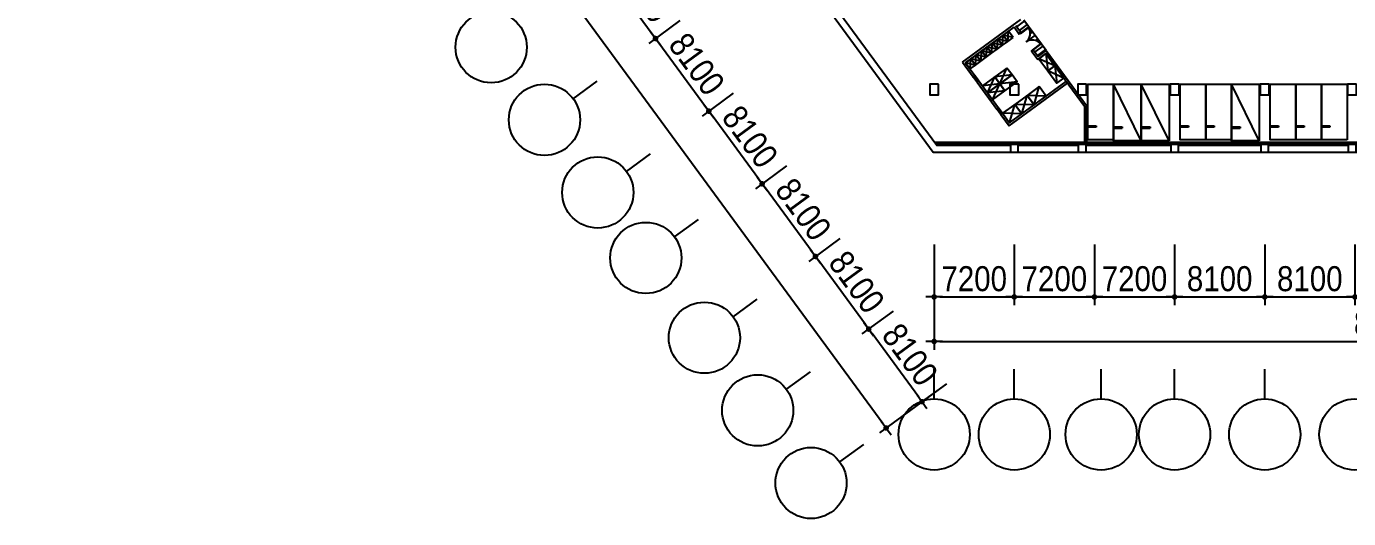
# Model space of a CAD drawing. Header units: millimetres. Extents: x 78082221 to 78451133, y -34402202 to -34172290.
# Drawn here: x 78091563 to 78210341, y -34395693 to -34351429 of the extents above; entities that cross this region are included whole.
import ezdxf

# ---------------------------------------------------------------- set-up
doc = ezdxf.new("R2010")
doc.units = ezdxf.units.MM
doc.header["$LTSCALE"] = 100
doc.header["$MEASUREMENT"] = 0
doc.header["$PDMODE"] = 1
doc.header["$PDSIZE"] = -3
doc.layers.get('0').update_dxf_attribs({"color": 2, "linetype": 'CONTINUOUS'})
doc.layers.get('Defpoints').update_dxf_attribs({"color": 142, "linetype": 'CONTINUOUS'})
doc.layers.add('E-PLAN', color=115, linetype='CONTINUOUS')
doc.layers.add('Z', color=115, linetype='CONTINUOUS')
doc.styles.add('c-b2$0$맑은고딕', font='', dxfattribs={"width": 0.8})
doc.styles.add('돋움', font='', dxfattribs={"width": 0.9})
doc.styles.get('c-b2$0$맑은고딕').set_extended_font_data('Malgun Gothic')
doc.styles.get('돋움').set_extended_font_data('Dotum')
doc.dimstyles.new('c-b2$0$std_style', dxfattribs={"dimscale": 500, "dimtxt": 3, "dimasz": 1, "dimexe": 1.5, "dimexo": 2, "dimgap": 1, "dimtad": 1, "dimtoh": 1, "dimdec": 0, "dimzin": 0, "dimdsep": 46, "dimtxsty": 'c-b2$0$맑은고딕', "dimblk": 'c-b2$0$01420DDOT01', "dimcen": 2.5, "dimdle": 8, "dimclrd": 256, "dimclre": 256, "dimclrt": 256, "dimadec": 0, "dimazin": 0, "dimtfac": 1, "dimtdec": 0, "dimtix": 1, "dimtmove": 2, "dimatfit": 3, "dimldrblk": 'c-b2$0$_ClosedBlank', "dimfxl": 1, "dimtolj": 1, "dimtzin": 0, "dimlwd": -1, "dimlwe": -1, "dimarcsym": 0})

# ---------------------------------------------------------------- blocks, each defined once
blk = doc.blocks.new('XR-B2$0$XR-B2$0$XR-지하3층$0$A$C5E3F3FAC')
at = {"layer": 'E-PLAN'}
for p, q in [((90, 950), (50, 950)), ((50, 950), (50, 0)), ((50, 0), (90, 0)), ((90, 0), (90, 950)), ((1910, 950), (1950, 950)), ((1910, 0), (1910, 950)), ((1950, 0), (1910, 0)), ((1950, 950), (1950, 0))]:
    blk.add_line(p, q, dxfattribs=at)
at = {"layer": 'E-PLAN', "elevation": 0}
for points in [[(0, 850), (0, 1050), (50, 1050), (50, 850)], [(2000, 850), (2000, 1050), (1950, 1050), (1950, 850)]]:
    blk.add_lwpolyline(points, close=True, dxfattribs=at)
at = {"layer": 'E-PLAN'}
for centre, start, end in [((-2, 999), 275.25016, 357.21379), ((2002, 999), 182.78621, 264.74984)]:
    blk.add_arc(centre, 1003, start, end, dxfattribs=at)
blk = doc.blocks.new('XR-B2$0$XR-지하3층$0$일반형 주차')
at = {"layer": 'E-PLAN'}
for p, q in [((750, 3865), (0, 3865)), ((0, 3735), (750, 3735)), ((750, 3735), (750, 3865))]:
    blk.add_line(p, q, dxfattribs=at)
blk.add_lwpolyline([(2300, 5000), (0, 5000), (0, 0), (2300, 0)], close=True, dxfattribs=at)
for centre in [(238, 3800), (563, 3800)]:
    blk.add_circle(centre, 17.5, dxfattribs=at)
blk = doc.blocks.new('XR-B2$0$XR-지하3층$0$확장형 주차')
at = {"layer": 'E-PLAN'}
for p, q in [((0, 3965), (800, 3965)), ((0, 3835), (800, 3835)), ((800, 3835), (800, 3965))]:
    blk.add_line(p, q, dxfattribs=at)
blk.add_lwpolyline([(2500, 5100), (0, 5100), (0, 0), (2500, 0)], close=True, dxfattribs=at)
blk.add_lwpolyline([(2500, 5100), (0, 0)], dxfattribs=at)
for centre in [(238, 3900), (613, 3900)]:
    blk.add_circle(centre, 17.5, dxfattribs=at)
blk = doc.blocks.new('c-b2$0$01420DDOT01')
blk.add_line((-1.5, 0), (1.5, 0))
at = {"const_width": 0.5}
blk.add_lwpolyline([(-0.25, 0, 1), (0.25, 0, 1)], format="xyb", close=True, dxfattribs=at)
blk = doc.blocks.new('*D81')
at = {"layer": 'Defpoints', "color": 0, "transparency": 16777216}
for p in [(78173110, -34370034), (78255910, -34370034), (78255910, -34379760)]:
    blk.add_point(p, dxfattribs=at)
at = {"layer": 'Z', "transparency": 16777216}
for p, q in [((78173110, -34371034), (78173110, -34380510)), ((78255910, -34371034), (78255910, -34380510)), ((78173610, -34379760), (78255410, -34379760))]:
    blk.add_line(p, q, dxfattribs=at)
at = {"layer": 'Z', "transparency": 16777216, "xscale": 500, "yscale": 500, "zscale": 500}
for p, rotation in [((78173110, -34379760), 180.0000004268868), ((78255910, -34379760), 4.268868231254896e-07)]:
    blk.add_blockref('c-b2$0$01420DDOT01', p, dxfattribs=dict(at, rotation=rotation))
at = {"layer": 'Z', "transparency": 16777216, "insert": (78214510, -34378134), "char_height": 2250, "attachment_point": 5, "rotation": 0, "style": '돋움'}
blk.add_mtext('\\A1;82800', dxfattribs=at)
blk = doc.blocks.new('c-b2$0$_ClosedBlank')
at = {"color": 0, "linetype": 'ByBlock', "lineweight": -2}
for p, q in [((-1, 0.17), (0, 0)), ((-1, 0.17), (-1, -0.17)), ((0, 0), (-1, -0.17))]:
    blk.add_line(p, q, dxfattribs=at)
blk = doc.blocks.new('*D82')
at = {"layer": 'Defpoints', "color": 0, "transparency": 16777216}
for p in [(78173110, -34370034), (78180310, -34370034), (78180310, -34375760)]:
    blk.add_point(p, dxfattribs=at)
at = {"layer": 'Z', "transparency": 16777216}
for p, q in [((78173110, -34371034), (78173110, -34376510)), ((78180310, -34371034), (78180310, -34376510)), ((78173610, -34375760), (78179810, -34375760))]:
    blk.add_line(p, q, dxfattribs=at)
at = {"layer": 'Z', "transparency": 16777216, "xscale": 500, "yscale": 500, "zscale": 500}
for p, rotation in [((78173110, -34375760), 180.0000004268746), ((78180310, -34375760), 4.268746039364422e-07)]:
    blk.add_blockref('c-b2$0$01420DDOT01', p, dxfattribs=dict(at, rotation=rotation))
at = {"layer": 'Z', "transparency": 16777216, "insert": (78176710, -34374134), "char_height": 2250, "attachment_point": 5, "rotation": 0, "style": '돋움'}
blk.add_mtext('\\A1;7200', dxfattribs=at)
blk = doc.blocks.new('*D83')
at = {"layer": 'Defpoints', "color": 0, "transparency": 16777216}
for p in [(78180310, -34370034), (78187510, -34370034), (78187510, -34375760)]:
    blk.add_point(p, dxfattribs=at)
at = {"layer": 'Z', "transparency": 16777216}
for p, q in [((78180310, -34371034), (78180310, -34376510)), ((78187510, -34371034), (78187510, -34376510)), ((78180810, -34375760), (78187010, -34375760))]:
    blk.add_line(p, q, dxfattribs=at)
at = {"layer": 'Z', "transparency": 16777216, "xscale": 500, "yscale": 500, "zscale": 500}
for p, rotation in [((78180310, -34375760), 180.0000004268868), ((78187510, -34375760), 4.268868231293309e-07)]:
    blk.add_blockref('c-b2$0$01420DDOT01', p, dxfattribs=dict(at, rotation=rotation))
at = {"layer": 'Z', "transparency": 16777216, "insert": (78183910, -34374134), "char_height": 2250, "attachment_point": 5, "rotation": 0, "style": '돋움'}
blk.add_mtext('\\A1;7200', dxfattribs=at)
blk = doc.blocks.new('*D84')
at = {"layer": 'Defpoints', "color": 0, "transparency": 16777216}
for p in [(78187510, -34370034), (78194710, -34370034), (78194710, -34375760)]:
    blk.add_point(p, dxfattribs=at)
at = {"layer": 'Z', "transparency": 16777216}
for p, q in [((78187510, -34371034), (78187510, -34376510)), ((78194710, -34371034), (78194710, -34376510)), ((78188010, -34375760), (78194210, -34375760))]:
    blk.add_line(p, q, dxfattribs=at)
at = {"layer": 'Z', "transparency": 16777216, "xscale": 500, "yscale": 500, "zscale": 500}
for p, rotation in [((78187510, -34375760), 180.0000004268868), ((78194710, -34375760), 4.268868231240299e-07)]:
    blk.add_blockref('c-b2$0$01420DDOT01', p, dxfattribs=dict(at, rotation=rotation))
at = {"layer": 'Z', "transparency": 16777216, "insert": (78191110, -34374134), "char_height": 2250, "attachment_point": 5, "rotation": 0, "style": '돋움'}
blk.add_mtext('\\A1;7200', dxfattribs=at)
blk = doc.blocks.new('*D85')
at = {"layer": 'Defpoints', "color": 0, "transparency": 16777216}
for p in [(78194710, -34370034), (78202810, -34370034), (78202810, -34375760)]:
    blk.add_point(p, dxfattribs=at)
at = {"layer": 'Z', "transparency": 16777216}
for p, q in [((78194710, -34371034), (78194710, -34376510)), ((78202810, -34371034), (78202810, -34376510)), ((78195210, -34375760), (78202310, -34375760))]:
    blk.add_line(p, q, dxfattribs=at)
at = {"layer": 'Z', "transparency": 16777216, "xscale": 500, "yscale": 500, "zscale": 500}
for p, rotation in [((78194710, -34375760), 180.0000004268868), ((78202810, -34375760), 4.268868231265823e-07)]:
    blk.add_blockref('c-b2$0$01420DDOT01', p, dxfattribs=dict(at, rotation=rotation))
at = {"layer": 'Z', "transparency": 16777216, "insert": (78198760, -34374134), "char_height": 2250, "attachment_point": 5, "rotation": 0, "style": '돋움'}
blk.add_mtext('\\A1;8100', dxfattribs=at)
blk = doc.blocks.new('*D86')
at = {"layer": 'Defpoints', "color": 0, "transparency": 16777216}
for p in [(78202810, -34370034), (78210910, -34370034), (78210910, -34375760)]:
    blk.add_point(p, dxfattribs=at)
at = {"layer": 'Z', "transparency": 16777216}
for p, q in [((78202810, -34371034), (78202810, -34376510)), ((78210910, -34371034), (78210910, -34376510)), ((78203310, -34375760), (78210410, -34375760))]:
    blk.add_line(p, q, dxfattribs=at)
at = {"layer": 'Z', "transparency": 16777216, "xscale": 500, "yscale": 500, "zscale": 500}
for p, rotation in [((78202810, -34375760), 180.0000004268868), ((78210910, -34375760), 4.268868231257969e-07)]:
    blk.add_blockref('c-b2$0$01420DDOT01', p, dxfattribs=dict(at, rotation=rotation))
at = {"layer": 'Z', "transparency": 16777216, "insert": (78206860, -34374134), "char_height": 2250, "attachment_point": 5, "rotation": 0, "style": '돋움'}
blk.add_mtext('\\A1;8100', dxfattribs=at)
blk = doc.blocks.new('*D87')
at = {"layer": 'Defpoints', "color": 0, "transparency": 16777216}
for p in [(78210910, -34370034), (78219010, -34370034), (78219010, -34375760)]:
    blk.add_point(p, dxfattribs=at)
at = {"layer": 'Z', "transparency": 16777216}
for p, q in [((78210910, -34371034), (78210910, -34376510)), ((78219010, -34371034), (78219010, -34376510)), ((78211410, -34375760), (78218510, -34375760))]:
    blk.add_line(p, q, dxfattribs=at)
at = {"layer": 'Z', "transparency": 16777216, "xscale": 500, "yscale": 500, "zscale": 500}
for p, rotation in [((78210910, -34375760), 180.0000004268868), ((78219010, -34375760), 4.268868231226557e-07)]:
    blk.add_blockref('c-b2$0$01420DDOT01', p, dxfattribs=dict(at, rotation=rotation))
at = {"layer": 'Z', "transparency": 16777216, "insert": (78214960, -34374134), "char_height": 2250, "attachment_point": 5, "rotation": 0, "style": '돋움'}
blk.add_mtext('\\A1;8100', dxfattribs=at)
blk = doc.blocks.new('*D93')
at = {"layer": 'Defpoints', "color": 0, "transparency": 16777216}
for p in [(78098400, -34278459), (78092168, -34283027), (78175028, -34382978)]:
    blk.add_point(p, dxfattribs=at)
at = {"layer": 'Z', "transparency": 16777216}
for p, q in [((78097593, -34279050), (78091563, -34283471)), ((78168501, -34387143), (78092464, -34283430)), ((78174221, -34383569), (78168192, -34387990))]:
    blk.add_line(p, q, dxfattribs=at)
for p, xscale, yscale, zscale, rotation in [((78092168, -34283027), 500, 500, 500, 126.2469342978897), ((78168796, -34387546), 499.9999999999999, 499.9999999999999, 499.9999999999999, 306.2469342978897)]:
    blk.add_blockref('c-b2$0$01420DDOT01', p, dxfattribs=dict(at, xscale=xscale, yscale=yscale, zscale=zscale, rotation=rotation))
at = {"layer": 'Z', "transparency": 16777216, "insert": (78131794, -34334325), "char_height": 2250, "attachment_point": 5, "rotation": 306.24693, "style": '돋움'}
blk.add_mtext('\\A1;129600', dxfattribs=at)
blk = doc.blocks.new('*D94')
at = {"layer": 'Defpoints', "color": 0, "transparency": 16777216}
for p in [(78170239, -34376445), (78167233, -34378649), (78175028, -34382978)]:
    blk.add_point(p, dxfattribs=at)
at = {"layer": 'Z', "transparency": 16777216}
for p, q in [((78169432, -34377037), (78166628, -34379092)), ((78171727, -34384778), (78167529, -34379052)), ((78174221, -34383569), (78171418, -34385625))]:
    blk.add_line(p, q, dxfattribs=at)
at = {"layer": 'Z', "transparency": 16777216, "xscale": 500, "yscale": 500, "zscale": 500}
for p, rotation in [((78167233, -34378649), 126.2469342978879), ((78172022, -34385181), 306.2469342978878)]:
    blk.add_blockref('c-b2$0$01420DDOT01', p, dxfattribs=dict(at, rotation=rotation))
at = {"layer": 'Z', "transparency": 16777216, "insert": (78170940, -34380953), "char_height": 2250, "attachment_point": 5, "rotation": 306.24693, "style": '돋움'}
blk.add_mtext('\\A1;8100', dxfattribs=at)
blk = doc.blocks.new('*D95')
at = {"layer": 'Defpoints', "color": 0, "transparency": 16777216}
for p in [(78165449, -34369913), (78162444, -34372116), (78170239, -34376445)]:
    blk.add_point(p, dxfattribs=at)
at = {"layer": 'Z', "transparency": 16777216}
for p, q in [((78164643, -34370504), (78161839, -34372560)), ((78166938, -34378246), (78162740, -34372520)), ((78169432, -34377037), (78166628, -34379092))]:
    blk.add_line(p, q, dxfattribs=at)
for p, xscale, yscale, zscale, rotation in [((78162444, -34372116), 500.0000000000001, 500.0000000000001, 500.0000000000001, 126.2469342978425), ((78167233, -34378649), 500, 500, 500, 306.2469342978425)]:
    blk.add_blockref('c-b2$0$01420DDOT01', p, dxfattribs=dict(at, xscale=xscale, yscale=yscale, zscale=zscale, rotation=rotation))
at = {"layer": 'Z', "transparency": 16777216, "insert": (78166150, -34374421), "char_height": 2250, "attachment_point": 5, "rotation": 306.24693, "style": '돋움'}
blk.add_mtext('\\A1;8100', dxfattribs=at)
blk = doc.blocks.new('*D96')
at = {"layer": 'Defpoints', "color": 0, "transparency": 16777216}
for p in [(78160660, -34363380), (78157655, -34365584), (78165449, -34369913)]:
    blk.add_point(p, dxfattribs=at)
at = {"layer": 'Z', "transparency": 16777216}
for p, q in [((78159854, -34363972), (78157050, -34366027)), ((78162148, -34371713), (78157950, -34365987)), ((78164643, -34370504), (78161839, -34372560))]:
    blk.add_line(p, q, dxfattribs=at)
at = {"layer": 'Z', "transparency": 16777216, "xscale": 500, "yscale": 500, "zscale": 500}
for p, rotation in [((78157655, -34365584), 126.2469342978651), ((78162444, -34372116), 306.2469342978652)]:
    blk.add_blockref('c-b2$0$01420DDOT01', p, dxfattribs=dict(at, rotation=rotation))
at = {"layer": 'Z', "transparency": 16777216, "insert": (78161361, -34367889), "char_height": 2250, "attachment_point": 5, "rotation": 306.24693, "style": '돋움'}
blk.add_mtext('\\A1;8100', dxfattribs=at)
blk = doc.blocks.new('*D97')
at = {"layer": 'Defpoints', "color": 0, "transparency": 16777216}
for p in [(78155871, -34356848), (78152865, -34359052), (78160660, -34363380)]:
    blk.add_point(p, dxfattribs=at)
at = {"layer": 'Z', "transparency": 16777216}
for p, q in [((78155064, -34357439), (78152261, -34359495)), ((78157359, -34365181), (78153161, -34359455)), ((78159854, -34363972), (78157050, -34366027))]:
    blk.add_line(p, q, dxfattribs=at)
at = {"layer": 'Z', "transparency": 16777216, "xscale": 500, "yscale": 500, "zscale": 500}
for p, rotation in [((78152865, -34359052), 126.2469342979003), ((78157655, -34365584), 306.2469342979003)]:
    blk.add_blockref('c-b2$0$01420DDOT01', p, dxfattribs=dict(at, rotation=rotation))
at = {"layer": 'Z', "transparency": 16777216, "insert": (78156572, -34361356), "char_height": 2250, "attachment_point": 5, "rotation": 306.24693, "style": '돋움'}
blk.add_mtext('\\A1;8100', dxfattribs=at)
blk = doc.blocks.new('*D98')
at = {"layer": 'Defpoints', "color": 0, "transparency": 16777216}
for p in [(78151082, -34350316), (78148076, -34352519), (78155871, -34356848)]:
    blk.add_point(p, dxfattribs=at)
at = {"layer": 'Z', "transparency": 16777216}
for p, q in [((78150275, -34350907), (78147471, -34352963)), ((78152570, -34358648), (78148372, -34352922)), ((78155064, -34357439), (78152261, -34359495))]:
    blk.add_line(p, q, dxfattribs=at)
for p, xscale, yscale, zscale, rotation in [((78148076, -34352519), 500, 500, 500, 126.2469342978489), ((78152865, -34359052), 500.0000000000001, 500.0000000000001, 500.0000000000001, 306.246934297849)]:
    blk.add_blockref('c-b2$0$01420DDOT01', p, dxfattribs=dict(at, xscale=xscale, yscale=yscale, zscale=zscale, rotation=rotation))
at = {"layer": 'Z', "transparency": 16777216, "insert": (78151782, -34354824), "char_height": 2250, "attachment_point": 5, "rotation": 306.24693, "style": '돋움'}
blk.add_mtext('\\A1;8100', dxfattribs=at)
blk = doc.blocks.new('*D99')
at = {"layer": 'Defpoints', "color": 0, "transparency": 16777216}
for p in [(78146292, -34343783), (78143287, -34345987), (78151082, -34350316)]:
    blk.add_point(p, dxfattribs=at)
at = {"layer": 'Z', "transparency": 16777216}
for p, q in [((78145486, -34344374), (78142682, -34346430)), ((78147780, -34352116), (78143582, -34346390)), ((78150275, -34350907), (78147471, -34352963))]:
    blk.add_line(p, q, dxfattribs=at)
for p, xscale, yscale, zscale, rotation in [((78143287, -34345987), 500.0000000000001, 500.0000000000001, 500.0000000000001, 126.2469342979028), ((78148076, -34352519), 500, 500, 500, 306.2469342979028)]:
    blk.add_blockref('c-b2$0$01420DDOT01', p, dxfattribs=dict(at, xscale=xscale, yscale=yscale, zscale=zscale, rotation=rotation))
at = {"layer": 'Z', "transparency": 16777216, "insert": (78146993, -34348291), "char_height": 2250, "attachment_point": 5, "rotation": 306.24693, "style": '돋움'}
blk.add_mtext('\\A1;8100', dxfattribs=at)

msp = doc.modelspace()

# ---------------------------------------------------------------- linework, layer by layer
at = {"layer": 'Z', "ltscale": 0.5}
for p, q in [((78175652, -34354658.3), (78180894.1, -34350815.1)), ((78175931.6, -34354701.4), (78180286.6, -34351508.5)), ((78180700.4, -34352073.1), (78180286.6, -34351508.5)), ((78180861.7, -34351954.8), (78180447.9, -34351390.3)), ((78180700.4, -34352073.1), (78180861.7, -34351954.8)), ((78181883, -34353686), (78182044.3, -34353567.8)), ((78181883, -34353686), (78182415.1, -34354411.9)), ((78182044.3, -34353567.8), (78182458.2, -34354132.3)), ((78182415.1, -34354411.9), (78183140.9, -34353879.7)), ((78182458.2, -34354132.3), (78183184, -34353600.2)), ((78183140.9, -34353879.7), (78186610.2, -34358611.8)), ((78183184, -34353600.2), (78186810.2, -34358546.3)), ((78175652, -34354658.3), (78176615.8, -34355972.9)), ((78175931.6, -34354701.4), (78176777.1, -34355854.6)), ((78175931.6, -34354701.4), (78176777.1, -34355854.6)), ((78176615.8, -34355972.9), (78176777.1, -34355854.6)), ((78176941, -34356416.5), (78176645.4, -34356013.2)), ((78177021.6, -34356357.3), (78176726, -34355954.1)), ((78177102.3, -34356298.2), (78176806.7, -34355895)), ((78176970.6, -34356456.8), (78177131.9, -34356338.5)), ((78176970.6, -34356456.8), (78178744.4, -34358876.2)), ((78177131.9, -34356338.5), (78178905.7, -34358758)), ((78177131.9, -34356338.5), (78178905.7, -34358758)), ((78179850, -34360384.3), (78185092.1, -34356541.1)), ((78179893.1, -34360104.8), (78184973.9, -34356379.8)), ((78186610.2, -34358611.8), (78186610.2, -34361826.6)), ((78186810.2, -34358546.3), (78186810.2, -34361826.6)), ((78178744.4, -34358876.2), (78178905.7, -34358758)), ((78179069.6, -34359319.8), (78178773.9, -34358916.5)), ((78179150.2, -34359260.6), (78178854.6, -34358857.4)), ((78179230.9, -34359201.5), (78178935.2, -34358798.3)), ((78179099.1, -34359360.1), (78179260.4, -34359241.8)), ((78179099.1, -34359360.1), (78179850, -34360384.3)), ((78173117.8, -34361826.6), (78263390.3, -34361826.6)), ((78173264.4, -34362026.6), (78263390.3, -34362026.6))]:
    msp.add_line(p, q, dxfattribs=at)
at = {"layer": 'Z', "ltscale": 100}
for p, q in [((78181232.9, -34350938.7), (78180507, -34351470.9)), ((78181469.4, -34351261.3), (78180743.5, -34351793.5)), ((78183184.2, -34353600), (78181173.7, -34350858.2)), ((78182178.9, -34352229.1), (78181372.3, -34352820.4)), ((78181705.9, -34351583.9), (78181652.4, -34351623.2)), ((78181942.4, -34351906.5), (78181743.6, -34352052.3)), ((78182415.5, -34352551.7), (78182216.6, -34352697.4)), ((78182888.5, -34353196.9), (78182162.5, -34353729.1)), ((78183125, -34353519.4), (78182399, -34354051.7)), ((78182652, -34352874.3), (78182598.4, -34352913.5))]:
    msp.add_line(p, q, dxfattribs=at)
at = {"layer": 'Z', "linetype": 'Continuous'}
for p, q in [((78178759, -34353484.1), (78178834.9, -34352572.8)), ((78179726.8, -34352774.5), (78178834.9, -34352572.8)), ((78179242.9, -34353129.3), (78179318.8, -34352218.1)), ((78180210.6, -34352419.8), (78179318.8, -34352218.1)), ((78179726.8, -34352774.5), (78179802.7, -34351863.3)), ((78177307.3, -34354548.3), (78177383.2, -34353637.1)), ((78178275.1, -34353838.8), (78177383.2, -34353637.1)), ((78177791.2, -34354193.6), (78177867.1, -34353282.3)), ((78178759, -34353484.1), (78177867.1, -34353282.3)), ((78178275.1, -34353838.8), (78178351, -34352927.6)), ((78179242.9, -34353129.3), (78178351, -34352927.6)), ((78176823.4, -34354903.1), (78175931.6, -34354701.4)), ((78176339.6, -34355257.9), (78176415.5, -34354346.6)), ((78177307.3, -34354548.3), (78176415.5, -34354346.6)), ((78176823.4, -34354903.1), (78176899.4, -34353991.9)), ((78177791.2, -34354193.6), (78176899.4, -34353991.9))]:
    msp.add_line(p, q, dxfattribs=at)
at = {"layer": 'Z'}
for p, q in [((78140683.4, -34357939, 0), (78142834, -34356362.3, 0)), ((78145472.7, -34364471.5, 0), (78147623.3, -34362894.8, 0)), ((78149788.9, -34370358.8, 0), (78151939.5, -34368782, 0)), ((78155051.2, -34377536.4, 0), (78157201.8, -34375959.7, 0)), ((78173110, -34384927.1), (78173110, -34382260.4)), ((78180310.2, -34384927.1), (78180310.2, -34382260.4)), ((78188110.2, -34384927.1), (78188110.2, -34382260.4)), ((78194710.2, -34384927.1), (78194710.2, -34382260.4)), ((78202810.2, -34384927), (78202810.2, -34382260.4)), ((78159840.4, -34384068.8, 0), (78161991, -34382492.1, 0)), ((78164629.7, -34390601.3, 0), (78166780.3, -34389024.6, 0))]:
    msp.add_line(p, q, dxfattribs=at)
for points in [[(78157380.6, -34341376.2), (78173033.6, -34362726.6), (78346933.8, -34362726.6)], [(78179960.2, -34362126.6), (78173337.7, -34362126.6), (78157864.5, -34341021.4)], [(78186060.2, -34362126.6), (78180660.2, -34362126.6)], [(78194360.2, -34362126.6), (78186760.2, -34362126.6)], [(78202460.2, -34362126.6), (78195060.2, -34362126.6)], [(78210310.2, -34362126.6), (78203160.2, -34362126.6)]]:
    msp.add_lwpolyline(points, dxfattribs=at)
for points in [[(78179242.9, -34353129.3), (78178834.9, -34352572.8), (78178351, -34352927.6), (78178759, -34353484.1)], [(78179726.8, -34352774.5), (78179318.8, -34352218.1), (78178834.9, -34352572.8), (78179242.9, -34353129.3)], [(78180210.6, -34352419.8), (78179802.7, -34351863.3), (78179318.8, -34352218.1), (78179726.8, -34352774.5)], [(78177791.2, -34354193.6), (78177383.2, -34353637.1), (78176899.4, -34353991.9), (78177307.3, -34354548.3)], [(78178275.1, -34353838.8), (78177867.1, -34353282.3), (78177383.2, -34353637.1), (78177791.2, -34354193.6)], [(78178759, -34353484.1), (78178351, -34352927.6), (78177867.1, -34353282.3), (78178275.1, -34353838.8)], [(78182520, -34354335), (78183324.1, -34355431.8), (78183945.1, -34354976.5), (78183140.9, -34353879.7)], [(78176823.4, -34354903.1), (78176415.5, -34354346.6), (78175931.6, -34354701.4), (78176339.6, -34355257.9)], [(78177307.3, -34354548.3), (78176899.4, -34353991.9), (78176415.5, -34354346.6), (78176823.4, -34354903.1)], [(78183324.1, -34355431.8), (78184128.2, -34356528.6), (78184749.2, -34356073.3), (78183945.1, -34354976.5)], [(78178553.9, -34355978), (78177457.1, -34356782.1), (78177912.3, -34357403.1), (78179009.1, -34356599)], [(78179650.7, -34355173.9), (78178553.9, -34355978), (78179009.1, -34356599), (78180105.9, -34355794.8)], [(78180106, -34355794.8), (78179009.1, -34356599), (78179464.4, -34357219.9), (78180561.2, -34356415.8)], [(78179009.1, -34356599), (78177912.3, -34357403.1), (78178367.6, -34358024.1), (78179464.4, -34357219.9)], [(78182550.8, -34356829.5), (78181454, -34357633.6), (78182086.7, -34358496.5), (78183183.5, -34357692.4)], [(78180357.2, -34358437.7), (78179260.4, -34359241.8), (78179893.1, -34360104.8), (78180989.9, -34359300.7)], [(78181454, -34357633.6), (78180357.2, -34358437.7), (78180989.9, -34359300.7), (78182086.7, -34358496.5)]]:
    msp.add_lwpolyline(points, close=True, dxfattribs=at)
at = {"layer": 'Z', "linetype": 'Continuous'}
for points in [[(78183140.9, -34353879.7), (78183324.1, -34355431.8)], [(78183945.1, -34354976.5), (78182520, -34354335)], [(78183945.1, -34354976.5), (78184128.2, -34356528.6)], [(78177912.3, -34357403.1), (78178553.9, -34355978)], [(78180105.9, -34355794.8), (78178553.9, -34355978)], [(78179009.1, -34356599), (78179650.7, -34355173.9)], [(78184749.2, -34356073.3), (78183324.1, -34355431.8)], [(78179009.1, -34356599), (78177457.1, -34356782.1)], [(78179464.4, -34357219.9), (78177912.3, -34357403.1)], [(78178367.6, -34358024.1), (78179009.1, -34356599)], [(78180561.2, -34356415.8), (78179009.1, -34356599)], [(78182086.7, -34358496.5), (78182550.8, -34356829.5)], [(78179893.1, -34360104.8), (78180357.2, -34358437.7)], [(78182086.7, -34358496.5), (78180357.2, -34358437.7)], [(78180989.9, -34359300.7), (78181454, -34357633.6)], [(78183183.5, -34357692.4), (78181454, -34357633.6)], [(78180989.9, -34359300.7), (78179260.4, -34359241.8)]]:
    msp.add_lwpolyline(points, dxfattribs=at)
at = {"layer": 'Z', "ltscale": 0.5}
for points in [[(78176615.8, -34355972.9), (78176777.1, -34355854.6), (78176806.7, -34355895), (78176645.4, -34356013.2)], [(78173510.2, -34356626.6), (78172710.2, -34356626.6), (78172710.2, -34357576.6), (78173510.2, -34357576.6)], [(78176941, -34356416.4), (78177102.3, -34356298.2), (78177131.9, -34356338.5), (78176970.6, -34356456.8)], [(78180710.2, -34356626.6), (78179910.2, -34356626.6), (78179910.2, -34357576.6), (78180710.2, -34357576.6)], [(78186810.2, -34356626.6), (78186010.2, -34356626.6), (78186010.2, -34357576.6), (78186810.2, -34357576.6)], [(78195110.2, -34356626.6), (78194310.2, -34356626.6), (78194310.2, -34357576.6), (78195110.2, -34357576.6)], [(78203210.2, -34356626.6), (78202410.2, -34356626.6), (78202410.2, -34357576.6), (78203210.2, -34357576.6)], [(78211060.2, -34356626.6), (78210260.2, -34356626.6), (78210260.2, -34357576.6), (78211060.2, -34357576.6)], [(78178744.4, -34358876.2), (78178905.7, -34358758), (78178935.2, -34358798.3), (78178773.9, -34358916.5)], [(78179069.6, -34359319.8), (78179230.9, -34359201.5), (78179260.4, -34359241.8), (78179099.1, -34359360.1)], [(78180660.2, -34362026.6), (78179960.2, -34362026.6), (78179960.2, -34362726.6), (78180660.2, -34362726.6)], [(78186760.2, -34362026.6), (78186060.2, -34362026.6), (78186060.2, -34362726.6), (78186760.2, -34362726.6)], [(78195060.2, -34362026.6), (78194360.2, -34362026.6), (78194360.2, -34362726.6), (78195060.2, -34362726.6)], [(78203160.2, -34362026.6), (78202460.2, -34362026.6), (78202460.2, -34362726.6), (78203160.2, -34362726.6)], [(78211010.2, -34362026.6), (78210310.2, -34362026.6), (78210310.2, -34362726.6), (78211010.2, -34362726.6)]]:
    msp.add_lwpolyline(points, close=True, dxfattribs=at)
at = {"layer": 'Z'}
for centre in [(78133313.4, -34353298.6, 0), (78138102.7, -34359831.1, 0), (78142891.9, -34366363.5, 0), (78147208.2, -34372250.8, 0), (78152470.5, -34379428.4, 0), (78157259.7, -34385960.9, 0), (78173110, -34388127.1), (78180310.2, -34388127.1), (78188110.2, -34388127.1), (78194710.2, -34388127.1), (78202810.2, -34388127), (78210910.2, -34388127), (78162049, -34392493.4, 0)]:
    msp.add_circle(centre, 3200, dxfattribs=at)

# ---------------------------------------------------------------- block references
at = {"layer": 'Z', "rotation": 126.2469217444456}
msp.add_blockref('XR-B2$0$XR-B2$0$XR-지하3층$0$A$C5E3F3FAC', (78182729.8, -34353065.2), dxfattribs=at)
at = {"layer": 'Z', "xscale": -1, "rotation": 180}
for name, p in [('XR-B2$0$XR-지하3층$0$일반형 주차', (78186910.2, -34356626.6)), ('XR-B2$0$XR-지하3층$0$확장형 주차', (78189210.2, -34356626.6)), ('XR-B2$0$XR-지하3층$0$확장형 주차', (78191710.2, -34356626.6)), ('XR-B2$0$XR-지하3층$0$일반형 주차', (78195210.2, -34356626.6)), ('XR-B2$0$XR-지하3층$0$일반형 주차', (78197510.2, -34356626.6)), ('XR-B2$0$XR-지하3층$0$확장형 주차', (78199810.2, -34356626.6)), ('XR-B2$0$XR-지하3층$0$일반형 주차', (78203310.2, -34356626.6)), ('XR-B2$0$XR-지하3층$0$일반형 주차', (78205610.2, -34356626.6)), ('XR-B2$0$XR-지하3층$0$일반형 주차', (78207910.2, -34356626.6))]:
    msp.add_blockref(name, p, dxfattribs=at)

# ---------------------------------------------------------------- dimensions: what is measured, and where the dimension line sits
at = {"layer": 'Z'}
for base, p1, p2, angle, picture, middle in [((78092168.4, -34283027.1, 0), (78175028, -34382977.8), (78098399.8, -34278458.5), 126.246934, '*D93', (78131794.2, -34334325.1, 0)), ((78143286.8, -34345986.6, 0), (78151081.7, -34350315.5), (78146292.4, -34343783.1), 126.246934, '*D99', (78146993.2, -34348291.1, 0)), ((78148076.1, -34352519.1, 0), (78155870.9, -34356848), (78151081.7, -34350315.5), 126.246934, '*D98', (78151782.5, -34354823.6, 0)), ((78152865.4, -34359051.5, 0), (78160660.2, -34363380.5), (78155870.9, -34356848), 126.246934, '*D97', (78156571.7, -34361356, 0)), ((78157654.6, -34365584, 0), (78165449.4, -34369912.9), (78160660.2, -34363380.5), 126.246934, '*D96', (78161361, -34367888.5, 0)), ((78162443.9, -34372116.4, 0), (78170238.7, -34376445.4), (78165449.4, -34369912.9), 126.246934, '*D95', (78166150.3, -34374421, 0)), ((78180310.2, -34375760.4), (78173110, -34370033.6, 0), (78180310.2, -34370033.6), 0, '*D82', (78176710.1, -34374133.9)), ((78255910.2, -34379760.4), (78173110.2, -34370033.6, 0), (78255910.2, -34370033.6), 0, '*D81', (78214510.2, -34378133.9)), ((78187510.2, -34375760.4), (78180310.2, -34370033.6), (78187510.2, -34370033.6), 0, '*D83', (78183910.2, -34374133.9)), ((78194710.2, -34375760.4), (78187510.2, -34370033.6), (78194710.2, -34370033.6), 0, '*D84', (78191110.2, -34374133.9)), ((78202810.2, -34375760.4), (78194710.2, -34370033.6), (78202810.2, -34370033.6), 0, '*D85', (78198760.2, -34374133.9)), ((78210910.2, -34375760.4), (78202810.2, -34370033.6), (78210910.2, -34370033.6), 0, '*D86', (78206860.2, -34374133.9)), ((78219010.2, -34375760.4), (78210910.2, -34370033.6), (78219010.2, -34370033.6), 0, '*D87', (78214960.2, -34374133.9)), ((78167233.1, -34378648.9, 0), (78175028, -34382977.8), (78170238.7, -34376445.4), 126.246934, '*D94', (78170939.5, -34380953.4, 0))]:
    dim = msp.add_linear_dim(base=base, p1=p1, p2=p2, angle=angle, dimstyle='c-b2$0$std_style', override={"dimtxt": 4.5, "dimtxsty": '돋움'}, dxfattribs=at)
    dim.commit()
    dim.dimension.update_dxf_attribs({"geometry": picture, "text_midpoint": middle})

doc.saveas('drawing.dxf')
